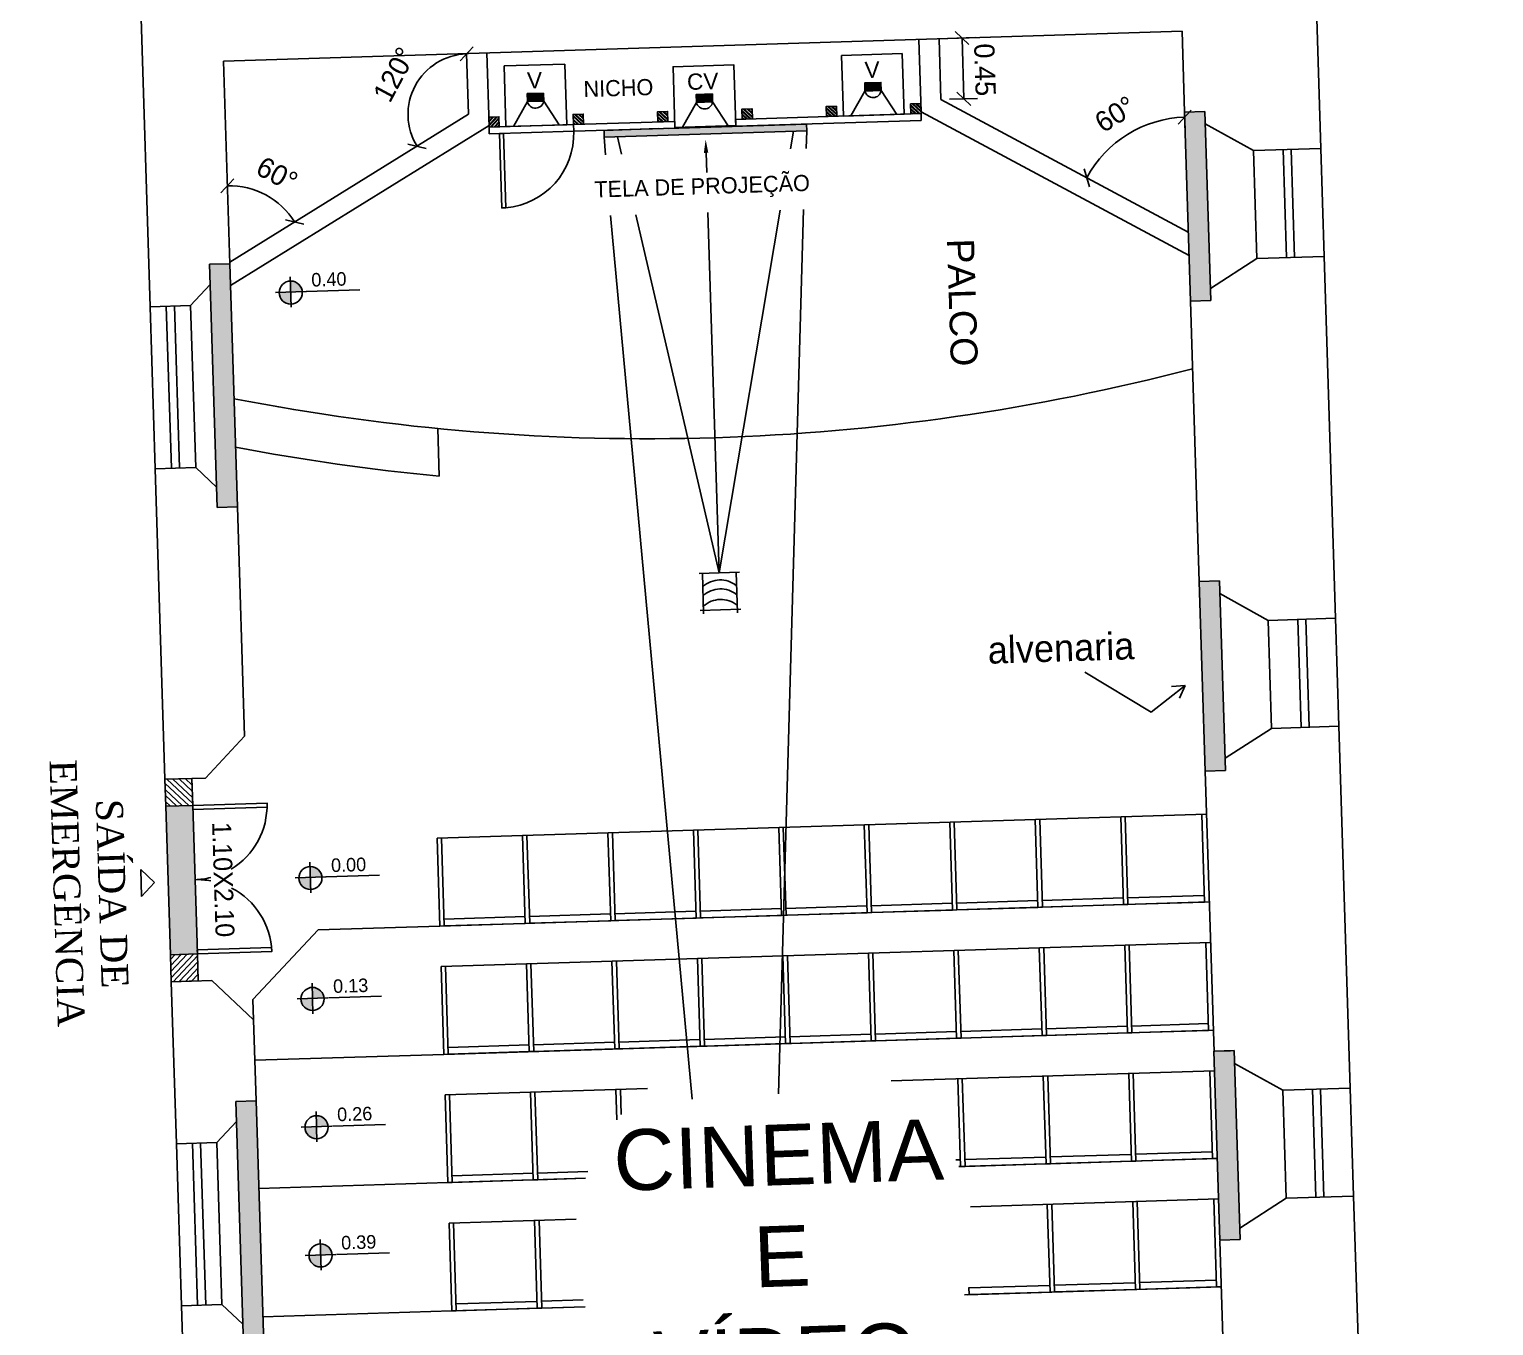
# Model space of a CAD drawing. Extents: x 346 to 515, y 162 to 297.
# Drawn here: x 487.7 to 498.54, y 234.02 to 243.62 of the extents above; entities that cross this region are included whole.
import ezdxf

# ---------------------------------------------------------------- set-up
doc = ezdxf.new("R2010")
doc.units = 0
doc.header["$LTSCALE"] = 35
doc.linetypes.add('ACAD_ISO03W100', pattern=[30, 12, -18])
doc.linetypes.add('ACAD_ISO07W100', pattern=[3.5, 0.5, -3])
doc.layers.get('0').update_dxf_attribs({"linetype": 'CONTINUOUS'})
doc.layers.get('DEFPOINTS').update_dxf_attribs({"color": 2, "linetype": 'CONTINUOUS'})
for name, color, linetype in [('COTAS', 5, 'CONTINUOUS'), ('JANELAS', 5, 'CONTINUOUS'), ('LPISO', 234, 'CONTINUOUS'), ('LUZ', 2, 'CONTINUOUS'), ('MADEIRA', 244, 'CONTINUOUS'), ('PAREDECORTE', 7, 'CONTINUOUS'), ('PAREDEVISTA', 1, 'CONTINUOUS'), ('TEXTO', 2, 'CONTINUOUS')]:
    doc.layers.add(name, color=color, linetype=linetype)
doc.styles.add('ARIAL', font='arial.ttf')
doc.dimstyles.get("Standard").update_dxf_attribs({"dimtxt": 0.18, "dimasz": 0.18, "dimexe": 0.18, "dimexo": 0.0625, "dimgap": 0.09, "dimtad": 0, "dimtih": 1, "dimtoh": 1, "dimdec": 4, "dimzin": 0, "dimdsep": 46, "dimtxsty": 'Standard', "dimcen": 0.09, "dimadec": 0, "dimazin": 0, "dimtfac": 1, "dimtdec": 4, "dimtofl": 0, "dimtmove": 0, "dimatfit": 3, "dimfxl": 1, "dimtolj": 1, "dimtzin": 0, "dimarcsym": 0})

# ---------------------------------------------------------------- blocks, each defined once
blk = doc.blocks.new('_OBLIQUE')
at = {"color": 0, "linetype": 'ByBlock'}
blk.add_line((-0.5, -0.5), (0.5, 0.5), dxfattribs=at)
blk = doc.blocks.new('*D19')
at = {"color": 0, "linetype": 'ByBlock'}
blk.add_line((496.253, 242.905), (496.254, 242.869), dxfattribs=at)
blk.add_arc((496.277, 242.116), 0.853, 91.7939, 151.7939, dxfattribs=at)
at = {"layer": 'DEFPOINTS', "color": 0, "linetype": 'ByBlock'}
for p in [(496.231, 243.605), (494.446, 243.099), (496.25, 243.005), (495.961, 242.908), (496.277, 242.116)]:
    blk.add_point(p, dxfattribs=at)
at = {"color": 0, "linetype": 'ByBlock', "xscale": 0.1, "yscale": 0.1, "zscale": 0.1}
for p, rotation in [((496.251, 242.969), 1.793912269046531), ((495.526, 242.519), 241.7939122690483)]:
    blk.add_blockref('_OBLIQUE', p, dxfattribs=dict(at, rotation=rotation))
at = {"color": 0, "linetype": 'ByBlock', "insert": (495.736, 242.99), "char_height": 0.15, "attachment_point": 5, "rotation": 31.7939}
blk.add_mtext('\\A1;60°', dxfattribs=at)
blk = doc.blocks.new('*D20')
at = {"color": 0, "linetype": 'ByBlock'}
blk.add_arc((489.181, 241.894), 0.565, 31.7939, 91.7939, dxfattribs=at)
at = {"layer": 'DEFPOINTS', "color": 0, "linetype": 'ByBlock'}
for p in [(489.134, 243.383), (490.948, 242.989), (489.53, 242.338), (489.181, 241.894), (489.181, 241.883)]:
    blk.add_point(p, dxfattribs=at)
at = {"color": 0, "linetype": 'ByBlock', "xscale": 0.1, "yscale": 0.1, "zscale": 0.1}
for p, rotation in [((489.163, 242.459), 181.7939122690498), ((489.661, 242.192), 301.7939122690515)]:
    blk.add_blockref('_OBLIQUE', p, dxfattribs=dict(at, rotation=rotation))
at = {"color": 0, "linetype": 'ByBlock', "insert": (489.531, 242.546), "char_height": 0.15, "attachment_point": 5, "rotation": 331.7939}
blk.add_mtext('\\A1;60°', dxfattribs=at)
blk = doc.blocks.new('*D21')
at = {"color": 0, "linetype": 'ByBlock'}
blk.add_arc((490.948, 242.989), 0.448, 91.7939, 211.7939, dxfattribs=at)
at = {"layer": 'DEFPOINTS', "color": 0, "linetype": 'ByBlock'}
for p in [(490.933, 243.439), (490.649, 243.323), (490.948, 242.989), (490.948, 242.989), (489.181, 241.894)]:
    blk.add_point(p, dxfattribs=at)
at = {"color": 0, "linetype": 'ByBlock', "xscale": 0.1, "yscale": 0.1, "zscale": 0.1}
for p, rotation in [((490.934, 243.437), 1.79391226901449), ((490.567, 242.753), 301.793912269052)]:
    blk.add_blockref('_OBLIQUE', p, dxfattribs=dict(at, rotation=rotation))
at = {"color": 0, "linetype": 'ByBlock', "insert": (490.399, 243.284), "char_height": 0.15, "attachment_point": 5, "rotation": 61.7939}
blk.add_mtext('\\A1;120°', dxfattribs=at)
blk = doc.blocks.new('*D22')
at = {"color": 0, "linetype": 'ByBlock'}
for p, q in [((494.495, 243.551), (494.702, 243.557)), ((494.602, 243.554), (494.616, 243.104)), ((494.509, 243.101), (494.716, 243.107))]:
    blk.add_line(p, q, dxfattribs=at)
at = {"layer": 'DEFPOINTS', "color": 0, "linetype": 'ByBlock'}
for p in [(494.395, 243.547), (494.409, 243.098), (494.616, 243.104)]:
    blk.add_point(p, dxfattribs=at)
at = {"color": 0, "linetype": 'ByBlock', "xscale": 0.1, "yscale": 0.1, "zscale": 0.1}
for p, rotation in [((494.602, 243.554), 91.79391226905213), ((494.616, 243.104), 271.7939122690522)]:
    blk.add_blockref('_OBLIQUE', p, dxfattribs=dict(at, rotation=rotation))
at = {"color": 0, "linetype": 'ByBlock', "insert": (494.771, 243.319), "char_height": 0.15, "attachment_point": 5, "rotation": 271.7939}
blk.add_mtext('\\A1;0.45', dxfattribs=at)

msp = doc.modelspace()

# ---------------------------------------------------------------- hatches: boundary and pattern name
at = {"layer": 'JANELAS'}
h = msp.add_hatch(color=256, dxfattribs=at)
h.paths.add_polyline_path([(489.63182, 241.67361), (489.71692, 241.67627, 0.40018457), (489.62928, 241.75471)])
h.paths.add_polyline_path([(489.63461, 241.58431), (489.63182, 241.67361), (489.54672, 241.67094, 0.00420621), (489.5467, 241.66951, 0.42341397)])
h = msp.add_hatch(color=256, dxfattribs=at)
h.paths.add_polyline_path([(489.77769, 237.3395), (489.86279, 237.34217, 0.40018457), (489.77515, 237.4206)])
h.paths.add_polyline_path([(489.78049, 237.2502), (489.77769, 237.3395), (489.69259, 237.33684, 0.00420621), (489.69258, 237.3354, 0.42341397)])
h = msp.add_hatch(color=256, dxfattribs=at)
h.paths.add_polyline_path([(489.79309, 236.44422), (489.87819, 236.44688, 0.40018457), (489.79055, 236.52532)])
h.paths.add_polyline_path([(489.79589, 236.35492), (489.79309, 236.44422), (489.70799, 236.44155, 0.00420621), (489.70798, 236.44012, 0.42341397)])
h = msp.add_hatch(color=256, dxfattribs=at)
h.paths.add_polyline_path([(489.82283, 235.49469), (489.90793, 235.49735, 0.40018457), (489.82029, 235.57578)])
h.paths.add_polyline_path([(489.82563, 235.40539), (489.82283, 235.49469), (489.73773, 235.49202, 0.00420621), (489.73772, 235.49059, 0.42341397)])
h = msp.add_hatch(color=256, dxfattribs=at)
h.paths.add_polyline_path([(489.85257, 234.54515), (489.93767, 234.54782, 0.40018457), (489.85003, 234.62625)])
h.paths.add_polyline_path([(489.85537, 234.45585), (489.85257, 234.54515), (489.76747, 234.54249, 0.00420621), (489.76746, 234.54105, 0.42341397)])
at = {"layer": 'LPISO'}
h = msp.add_hatch(dxfattribs=at)
h.set_pattern_fill('ANSI31', color=256, scale=0.01, angle=-88.206088, style=0)
h.set_pattern_definition([(136.793912, (692.620933, 36.44021), (-0.0217368296, -0.0231424445), [])])
h.paths.add_polyline_path([(488.90043, 238.07267), (488.70063, 238.06641), (488.70054, 238.06631), (488.70679, 237.86651), (488.9067, 237.87277)])
msp.add_hatch(color=256, dxfattribs=at).paths.add_polyline_path([(488.74123, 236.76705), (488.94113, 236.77331), (488.9067, 237.87277), (488.70679, 237.86651)])
h = msp.add_hatch(dxfattribs=at)
h.set_pattern_fill('ANSI31', color=256, scale=0.01, angle=-88.206088, style=0)
h.set_pattern_definition([(226.793912, (679.650764, 450.559188), (-0.0231424445, 0.0217368296), [])])
h.paths.add_polyline_path([(488.94113, 236.77331), (488.74123, 236.76705), (488.74749, 236.56725), (488.74759, 236.56715), (488.94739, 236.57341)])
at = {"layer": 'MADEIRA'}
h = msp.add_hatch(dxfattribs=at)
h.set_pattern_fill('ANSI32', color=256, scale=0.05, angle=-88.206088, style=0)
h.set_pattern_definition([(226.793912, (708.828431, 454.207617), (-0.0136667979, 0.0128367104), []), (226.793912, (708.828708, 454.198783), (-0.0136667979, 0.0128367104), [])])
h.paths.add_polyline_path([(491.17555, 242.89626), (491.1732, 242.97122), (491.09824, 242.96887), (491.10059, 242.89391)])
h = msp.add_hatch(dxfattribs=at)
h.set_pattern_fill('ANSI32', color=256, scale=0.05, angle=-88.206088, style=0)
h.set_pattern_definition([(316.793912, (261.275452, 440.190298), (0.0128367104, 0.0136667979), []), (316.793912, (261.275729, 440.181464), (0.0128367104, 0.0136667979), [])])
h.paths.add_polyline_path([(491.80024, 242.91582), (491.7979, 242.99079), (491.72293, 242.98844), (491.72528, 242.91347)])
h = msp.add_hatch(dxfattribs=at)
h.set_pattern_fill('ANSI32', color=256, scale=0.05, angle=-88.206088, style=0)
h.set_pattern_definition([(316.793912, (261.900146, 440.209863), (0.0128367104, 0.0136667979), []), (316.793912, (261.900423, 440.201029), (0.0128367104, 0.0136667979), [])])
h.paths.add_polyline_path([(492.42494, 242.93539), (492.42259, 243.01035), (492.34763, 243.008), (492.34997, 242.93304)])
h = msp.add_hatch(dxfattribs=at)
h.set_pattern_fill('ANSI32', color=256, scale=0.05, angle=-88.206088, style=0)
h.set_pattern_definition([(316.793912, (262.52484, 440.229429), (0.0128367104, 0.0136667979), []), (316.793912, (262.525116, 440.220594), (0.0128367104, 0.0136667979), [])])
h.paths.add_polyline_path([(493.04963, 242.95495), (493.04728, 243.02992), (492.97232, 243.02757), (492.97467, 242.95261)])
h = msp.add_hatch(dxfattribs=at)
h.set_pattern_fill('ANSI32', color=256, scale=0.05, angle=-88.206088, style=0)
h.set_pattern_definition([(316.793912, (263.149533, 440.248994), (0.0128367104, 0.0136667979), []), (316.793912, (263.14981, 440.24016), (0.0128367104, 0.0136667979), [])])
h.paths.add_polyline_path([(493.67432, 242.97452), (493.67198, 243.04948), (493.59701, 243.04713), (493.59936, 242.97217)])
h = msp.add_hatch(dxfattribs=at)
h.set_pattern_fill('ANSI32', color=256, scale=0.05, angle=-88.206088, style=0)
h.set_pattern_definition([(316.793912, (263.774227, 440.26856), (0.0128367104, 0.0136667979), []), (316.793912, (263.774504, 440.259725), (0.0128367104, 0.0136667979), [])])
h.paths.add_polyline_path([(494.29902, 242.99408), (494.29667, 243.06905), (494.22171, 243.0667), (494.22405, 242.99174)])
at = {"layer": 'PAREDEVISTA'}
h = msp.add_hatch(color=256, dxfattribs=at)
h.paths.add_polyline_path([(489.18128, 241.88333), (489.03135, 241.87863), (489.0877, 240.07952), (489.23763, 240.08421)])
h.paths.add_polyline_path([(489.28179, 233.88256), (489.43172, 233.88725), (489.37537, 235.68637), (489.22544, 235.68167)])
h.paths.add_polyline_path([(492.77739, 230.06403), (493.44729, 230.08501), (493.44251, 230.23764), (492.77261, 230.21666)], flags=9)
h.paths.add_polyline_path([(489.01006, 237.78424), (489.03943, 236.84639), (489.25311, 236.85308), (489.22374, 237.79094)], flags=9)
h.paths.add_polyline_path([(491.79585, 229.64665), (491.82494, 228.71788), (492.03862, 228.72457), (492.00953, 229.65334)], flags=9)
h.paths.add_polyline_path([(494.50934, 230.15058), (494.54634, 228.9694), (493.58015, 228.93914), (493.54315, 230.12032)], flags=9)
h.paths.add_polyline_path([(488.36176, 230.26575), (488.37386, 229.87913), (488.07401, 229.86974), (488.0619, 230.25635)], flags=9)
h.paths.add_polyline_path([(488.04366, 240.42196), (488.05527, 240.05148), (487.75541, 240.04209), (487.74381, 240.41257)], flags=9)
h.paths.add_polyline_path([(493.42873, 228.898), (493.73298, 228.90753), (493.7282, 229.06016), (493.42395, 229.05063)], flags=9)
h.paths.add_polyline_path([(490.1052, 230.79879), (490.40945, 230.80832), (490.40467, 230.96095), (490.10042, 230.95142)], flags=9)
h.paths.add_polyline_path([(490.07671, 231.70839), (490.37203, 231.71764), (490.36725, 231.87027), (490.07193, 231.86102)], flags=9)
h.paths.add_polyline_path([(490.04697, 232.65793), (490.35951, 232.66772), (490.35473, 232.82034), (490.04219, 232.81056)], flags=9)
h.paths.add_polyline_path([(490.62741, 230.06482), (490.63293, 229.87244), (490.78604, 229.87684), (490.78051, 230.06922)], flags=9)
h.paths.add_polyline_path([(490.6461, 229.46513), (490.65168, 229.27087), (490.80489, 229.27527), (490.79931, 229.46953)], flags=9)
h.paths.add_polyline_path([(490.65558, 229.16526), (490.66115, 228.97145), (490.81426, 228.97584), (490.80869, 229.16966)], flags=9)
h.paths.add_polyline_path([(490.6368, 229.76497), (490.64235, 229.57177), (490.79546, 229.57616), (490.78991, 229.76937)], flags=9)
h.paths.add_polyline_path([(488.42745, 238.27641), (488.49232, 236.20525), (487.7612, 236.18235), (487.69633, 238.25351)], flags=9)
h.paths.add_polyline_path([(489.91262, 237.35135), (490.21118, 237.3607), (490.2064, 237.51333), (489.90784, 237.50398)], flags=9)
h.paths.add_polyline_path([(489.9875, 234.557), (490.28497, 234.56631), (490.28019, 234.71894), (489.98271, 234.70962)], flags=9)
h.paths.add_polyline_path([(489.95776, 235.50653), (490.25588, 235.51587), (490.2511, 235.6685), (489.95298, 235.65916)], flags=9)
h.paths.add_polyline_path([(489.92802, 236.45606), (490.23803, 236.46577), (490.23325, 236.6184), (489.92324, 236.60869)], flags=9)
h.paths.add_polyline_path([(490.01723, 233.60746), (490.31493, 233.61678), (490.31015, 233.76941), (490.01245, 233.76009)], flags=9)
h.paths.add_polyline_path([(489.76674, 241.68545), (490.0653, 241.6948), (490.06052, 241.84743), (489.76196, 241.83808)], flags=9)
h.paths.add_polyline_path([(495.33845, 229.63888), (495.35923, 228.97548), (495.51185, 228.98026), (495.49108, 229.64367)], flags=9)
h.paths.add_polyline_path([(496.08218, 230.2566), (496.10648, 229.48085), (496.40633, 229.49025), (496.38203, 230.26599)], flags=9)
h.paths.add_polyline_path([(495.05639, 227.364), (495.35495, 227.37335), (495.35017, 227.52597), (495.05161, 227.51662)], flags=9)
h.paths.add_polyline_path([(495.66338, 228.19719), (495.71258, 226.6264), (496.09323, 226.63832), (496.04403, 228.20911)], flags=9)
h.paths.add_polyline_path([(494.94328, 239.15726), (496.11365, 239.19392), (496.12333, 238.88499), (494.95296, 238.84833)], flags=9)
h.paths.add_polyline_path([(491.84394, 242.29187), (493.59576, 242.34673), (493.58717, 242.62095), (491.83535, 242.56608)], flags=9)
h.paths.add_polyline_path([(489.29809, 227.36536), (489.32746, 226.42751), (489.54114, 226.4342), (489.51177, 227.37205)], flags=9)
h.paths.add_polyline_path([(489.61427, 227.62417), (490.54304, 227.65326), (490.53635, 227.86694), (489.60758, 227.83785)], flags=9)
h.paths.add_polyline_path([(494.60228, 228.47354), (494.62305, 227.81013), (494.77568, 227.81491), (494.7549, 228.47832)], flags=9)
h.paths.add_polyline_path([(498.52909, 230.58419), (498.53839, 230.28736), (498.23854, 230.27797), (498.22924, 230.57479)], flags=9)
h.paths.add_polyline_path([(489.77914, 244.74567), (489.78779, 244.46974), (489.48347, 244.46021), (489.47482, 244.73614)], flags=9)
h.paths.add_polyline_path([(490.2388, 224.99442), (490.25022, 224.62971), (489.9459, 224.62018), (489.93448, 224.98489)], flags=9)
h.paths.add_polyline_path([(498.211, 240.7404), (498.21964, 240.46461), (497.91979, 240.45522), (497.91115, 240.73101)], flags=9)
h.paths.add_polyline_path([(493.0203, 244.84718), (493.02993, 244.53969), (492.73008, 244.5303), (492.72045, 244.83779)], flags=9)
h.paths.add_polyline_path([(493.63875, 225.1009), (493.65095, 224.71155), (493.35109, 224.70216), (493.3389, 225.09151)], flags=9)
h.paths.add_polyline_path([(490.51643, 227.52768), (490.81499, 227.53703), (490.81021, 227.68966), (490.51165, 227.68031)], flags=9)
h.paths.add_polyline_path([(494.43339, 242.12987), (494.46631, 241.07889), (494.77659, 241.0886), (494.74367, 242.13959)], flags=9)
h.paths.add_polyline_path([(488.74649, 227.51105), (488.7935, 226.01034), (488.49047, 226.00085), (488.44347, 227.50156)], flags=9)
h.paths.add_polyline_path([(493.05844, 228.17777), (493.0957, 226.98823), (492.12951, 226.95797), (492.09225, 228.14751)], flags=9)
h = msp.add_hatch(color=256, dxfattribs=at)
h.paths.add_polyline_path([(496.29345, 241.60584), (496.44338, 241.61053), (496.39955, 243.00985), (496.24963, 243.00515)])
h.paths.add_polyline_path([(496.50835, 239.53612), (496.35842, 239.53143), (496.35857, 239.52686), (496.40239, 238.12754), (496.55232, 238.13224)])
for points in [[(493.45256, 242.86752), (493.451, 242.9175), (491.95173, 242.87054), (491.9533, 242.82057)], [(496.51119, 234.65382), (496.66112, 234.65851), (496.61729, 236.05783), (496.46736, 236.05313), (496.46751, 236.04856)]]:
    msp.add_hatch(color=256, dxfattribs=at).paths.add_polyline_path(points)
at = {"layer": 'TEXTO'}
for points in [[(494.00352, 243.16492), (494.00165, 243.22489), (493.88171, 243.22113), (493.88358, 243.16116)], [(492.75555, 243.08081), (492.75367, 243.14078), (492.63373, 243.13702), (492.63561, 243.07705)]]:
    msp.add_hatch(color=256, dxfattribs=at).paths.add_polyline_path(points)
at = {"layer": 'TEXTO', "linetype": 'ACAD_ISO07W100'}
msp.add_hatch(color=256, dxfattribs=at).paths.add_polyline_path([(491.50475, 243.08666), (491.50287, 243.14663), (491.38293, 243.14287), (491.38481, 243.0829)])

# ---------------------------------------------------------------- linework, layer by layer
at = {"layer": 'COTAS'}
msp.add_line((492.70715, 242.70383), (492.71171, 242.55845), dxfattribs=at)
at = {"layer": 'COTAS', "linetype": 'ByBlock'}
msp.add_solid([(492.69049, 242.70331), (492.72381, 242.70435), (492.70402, 242.80378)], dxfattribs=at)
at = {"layer": 'JANELAS'}
for p, q in [((496.78382, 241.92134), (496.75877, 242.72095)), ((497.00371, 241.92823), (496.97867, 242.72784)), ((497.06368, 241.93011), (497.03864, 242.72972)), ((497.25853, 242.7366), (497.28357, 241.937)), ((489.63537, 241.56027), (489.62827, 241.78694)), ((489.51848, 241.67006), (489.74515, 241.67716)), ((489.74943, 241.67729), (490.14306, 241.68962)), ((488.59097, 241.56469), (488.62853, 240.36528)), ((488.74847, 240.36904), (488.71091, 241.56845)), ((488.80844, 240.37092), (488.77088, 241.57033)), ((488.89082, 241.57409), (488.92838, 240.37467)), ((496.89276, 238.44305), (496.86771, 239.24266)), ((497.11265, 238.44994), (497.08761, 239.24954)), ((497.17262, 238.45181), (497.14758, 239.25142)), ((497.36747, 239.25831), (497.39251, 238.4587)), ((495.51032, 238.85998), (496.00115, 238.56431)), ((496.00115, 238.56431), (496.25342, 238.76001)), ((496.25342, 238.76001), (496.15238, 238.75222)), ((496.25342, 238.76001), (496.21214, 238.66619)), ((489.78124, 237.22617), (489.77414, 237.45284)), ((488.52136, 237.3984), (488.52762, 237.1985)), ((488.62444, 237.30158), (488.52136, 237.3984)), ((489.66436, 237.33595), (489.89103, 237.34305)), ((489.89531, 237.34319), (490.28894, 237.35552)), ((488.52762, 237.1985), (488.62444, 237.30158)), ((489.79664, 236.33089), (489.78954, 236.55755)), ((489.67976, 236.44067), (489.90642, 236.44777)), ((489.9107, 236.4479), (490.30433, 236.46023)), ((497.0017, 234.96475), (496.97665, 235.76436)), ((497.22159, 234.97164), (497.19655, 235.77125)), ((497.28156, 234.97352), (497.25652, 235.77313)), ((497.47641, 235.78001), (497.50145, 234.98041)), ((489.82638, 235.38135), (489.81928, 235.60802)), ((489.7095, 235.49114), (489.93616, 235.49823)), ((489.94044, 235.49837), (490.33407, 235.5107)), ((488.78505, 235.36773), (488.82262, 234.16832)), ((488.94256, 234.17208), (488.905, 235.37149)), ((489.00253, 234.17396), (488.96497, 235.37337)), ((489.08491, 235.37713), (489.12247, 234.17771)), ((489.85612, 234.43182), (489.84902, 234.65848)), ((489.73924, 234.5416), (489.9659, 234.5487)), ((489.97018, 234.54883), (490.36381, 234.56116))]:
    msp.add_line(p, q, dxfattribs=at)
for points in [[(488.9067, 237.87277), (489.45643, 237.88999), (489.45736, 237.86), (488.90763, 237.84278)], [(488.94113, 236.77331), (489.49086, 236.79053), (489.48992, 236.82051), (488.94019, 236.80329)]]:
    msp.add_lwpolyline(points, close=True, dxfattribs=at)
for centre in [(489.63195, 241.66951), (489.77782, 237.3354), (489.79322, 236.44012), (489.82296, 235.49059), (489.8527, 234.54105)]:
    msp.add_circle(centre, 0.08524, dxfattribs=at)
for centre, start, end in [((488.9067, 237.87277), 301.034225, 1.793912), ((488.9067, 237.87277), 271.793912, 283.964949), ((488.94113, 236.77331), 79.622876, 91.793912), ((488.94113, 236.77331), 1.793912, 62.553599)]:
    msp.add_arc(centre, 0.55, start, end, dxfattribs=at)
at = {"layer": 'LPISO'}
for p, q in [((488.74123, 236.76705), (488.70679, 237.86651)), ((488.94113, 236.77331), (488.9067, 237.87277))]:
    msp.add_line(p, q, dxfattribs=at)
for points in [[(488.70054, 238.06631), (488.70063, 238.06641), (488.90043, 238.07267), (488.9067, 237.87277), (488.70679, 237.86651), (488.70053, 238.06641)], [(488.74749, 236.56725), (488.74759, 236.56715), (488.94739, 236.57341), (488.94113, 236.77331), (488.74123, 236.76705), (488.74749, 236.56715)]]:
    msp.add_lwpolyline(points, dxfattribs=at)
at = {"layer": 'LUZ', "linetype": 'ACAD_ISO03W100'}
for p, q in [((493.33203, 242.73295), (493.35413, 242.86444)), ((493.45256, 242.86752), (493.44702, 242.73655)), ((491.9533, 242.82057), (491.9635, 242.69009)), ((492.08202, 242.6938), (492.05173, 242.82365)), ((491.99876, 242.23913), (492.60318, 235.69778)), ((492.80467, 239.59564), (492.1867, 242.24501)), ((492.80467, 239.59564), (492.72117, 242.26175)), ((492.80467, 239.59564), (493.25564, 242.27849)), ((493.42787, 242.28389), (493.24323, 235.73782))]:
    msp.add_line(p, q, dxfattribs=at)
at = {"layer": 'LUZ', "color": 6, "linetype": 'ACAD_ISO07W100'}
for p, q in [((492.65475, 239.59094), (492.9546, 239.60033)), ((492.67973, 239.59173), (492.68912, 239.29187)), ((492.92961, 239.59955), (492.939, 239.2997)), ((492.96321, 239.32547), (492.66335, 239.31608))]:
    msp.add_line(p, q, dxfattribs=at)
at = {"layer": 'LUZ', "linetype": 'ACAD_ISO03W100'}
for points in [[(493.7243, 242.97608), (493.71021, 243.42586), (494.15999, 243.43995), (494.17408, 242.99017)], [(491.22552, 242.89782), (491.21144, 243.3476), (491.66122, 243.36169), (491.6753, 242.91191)]]:
    msp.add_lwpolyline(points, close=True, dxfattribs=at)
at = {"layer": 'LUZ', "color": 6, "linetype": 'ACAD_ISO07W100'}
for centre in [(492.81232, 239.35156), (492.81441, 239.2847), (492.81685, 239.2067)]:
    msp.add_arc(centre, 0.19087, 50.883045, 132.704779, dxfattribs=at)
at = {"layer": 'MADEIRA'}
for points in [[(491.17555, 242.89626), (491.1732, 242.97122), (491.09824, 242.96887), (491.10059, 242.89391)], [(491.72528, 242.91347), (491.72293, 242.98844), (491.7979, 242.99079), (491.80024, 242.91582)], [(492.34997, 242.93304), (492.34763, 243.008), (492.42259, 243.01035), (492.42494, 242.93539)], [(492.97467, 242.95261), (492.97232, 243.02757), (493.04728, 243.02992), (493.04963, 242.95495)], [(493.59936, 242.97217), (493.59701, 243.04713), (493.67198, 243.04948), (493.67432, 242.97452)], [(494.22405, 242.99174), (494.22171, 243.0667), (494.29667, 243.06905), (494.29902, 242.99408)]]:
    msp.add_lwpolyline(points, close=True, dxfattribs=at)
at = {"layer": 'PAREDECORTE'}
for p, q in [((497.19435, 244.7856), (497.25853, 242.7366)), ((488.49392, 244.66318), (488.59097, 241.56469)), ((496.23084, 243.60486), (489.13432, 243.3826)), ((494.2986, 243.00747), (494.2818, 243.54381)), ((494.44581, 243.09873), (494.43173, 243.54851)), ((496.23084, 243.60486), (496.24963, 243.00515)), ((490.94753, 242.98916), (490.93344, 243.43894)), ((491.10017, 242.9073), (491.08337, 243.44364)), ((489.13432, 243.3826), (489.18128, 241.88333)), ((494.44581, 243.09873), (496.27746, 242.11636)), ((490.94753, 242.98916), (489.18094, 241.89409)), ((494.2986, 243.00747), (496.28289, 241.94324)), ((491.10017, 242.9073), (489.18637, 241.72097)), ((496.75877, 242.72095), (496.40237, 242.91989)), ((496.75877, 242.72095), (497.25853, 242.7366)), ((496.78382, 241.92134), (496.44056, 241.70049)), ((496.78382, 241.92134), (497.28357, 241.937)), ((497.28357, 241.937), (497.36747, 239.25831)), ((488.89082, 241.57409), (489.03605, 241.72871)), ((488.89082, 241.57409), (488.59097, 241.56469)), ((496.29345, 241.60584), (496.35857, 239.52686)), ((488.92838, 240.37467), (488.62853, 240.36528)), ((489.08301, 240.22944), (488.92838, 240.37467)), ((488.62853, 240.36528), (488.70053, 238.06641)), ((489.23763, 240.08421), (489.29085, 238.38505)), ((496.86771, 239.24266), (496.51131, 239.4416)), ((496.86771, 239.24266), (497.36747, 239.25831)), ((496.89276, 238.44305), (496.5495, 238.2222)), ((496.89276, 238.44305), (497.39251, 238.4587)), ((497.39251, 238.4587), (497.47641, 235.78001)), ((489.00039, 238.0758), (489.29085, 238.38505)), ((496.40239, 238.12754), (496.46751, 236.04856)), ((489.00039, 238.0758), (488.70053, 238.06641)), ((489.35189, 236.436), (489.83599, 236.95141)), ((490.73555, 236.97958), (489.83599, 236.95141)), ((489.04734, 236.57654), (488.74749, 236.56715)), ((489.35659, 236.28608), (489.04734, 236.57654)), ((488.74749, 236.56715), (488.78505, 235.36773)), ((489.35659, 236.28608), (489.35189, 236.436)), ((489.35659, 236.28608), (489.37537, 235.68637)), ((490.76529, 236.03005), (489.36598, 235.98622)), ((496.97665, 235.76436), (496.62025, 235.9633)), ((496.97665, 235.76436), (497.47641, 235.78001)), ((489.08491, 235.37713), (489.23014, 235.53175)), ((489.08491, 235.37713), (488.78505, 235.36773)), ((490.79503, 235.08051), (489.39572, 235.03669)), ((497.0017, 234.96475), (496.65844, 234.7439)), ((497.0017, 234.96475), (497.50145, 234.98041)), ((497.50145, 234.98041), (497.58535, 232.30172)), ((496.51133, 234.64925), (496.57645, 232.57027)), ((489.12247, 234.17771), (488.82262, 234.16832)), ((488.82262, 234.16832), (488.87146, 232.60909)), ((489.2771, 234.03248), (489.12247, 234.17771)), ((490.82477, 234.13098), (489.42546, 234.08715))]:
    msp.add_line(p, q, dxfattribs=at)
at = {"layer": 'PAREDEVISTA'}
for p, q in [((496.24963, 243.00515), (496.39955, 243.00985)), ((496.24963, 243.00515), (496.29345, 241.60584)), ((496.39955, 243.00985), (496.44338, 241.61053)), ((489.18128, 241.88333), (489.03135, 241.87863)), ((489.03135, 241.87863), (489.0877, 240.07952)), ((489.18128, 241.88333), (489.23763, 240.08421)), ((496.29345, 241.60584), (496.44338, 241.61053)), ((489.23763, 240.08421), (489.0877, 240.07952)), ((496.35842, 239.53143), (496.50835, 239.53612)), ((496.35857, 239.52686), (496.40239, 238.12754)), ((496.50835, 239.53612), (496.55232, 238.13224)), ((496.40239, 238.12754), (496.55232, 238.13224)), ((496.46736, 236.05313), (496.61729, 236.05783)), ((496.46736, 236.05313), (496.59026, 236.05698)), ((496.46736, 236.05313), (496.51119, 234.65382)), ((496.61729, 236.05783), (496.66112, 234.65851)), ((489.37537, 235.68637), (489.22544, 235.68167)), ((489.22544, 235.68167), (489.28179, 233.88256)), ((489.37537, 235.68637), (489.43172, 233.88725)), ((496.51119, 234.65382), (496.66112, 234.65851))]:
    msp.add_line(p, q, dxfattribs=at)
msp.add_lwpolyline([(492.35154, 242.88306), (491.95173, 242.87054), (491.9533, 242.82057), (493.45256, 242.86752), (493.451, 242.9175), (492.4265, 242.88541)], dxfattribs=at)
at = {"layer": 'TEXTO'}
for p, q in [((491.28093, 242.89956), (491.38481, 243.0829)), ((491.6199, 242.91017), (491.50475, 243.08666)), ((492.87069, 242.90433), (492.75555, 243.08081)), ((493.77971, 242.97782), (493.88358, 243.16116)), ((494.11867, 242.98844), (494.00352, 243.16492)), ((492.53173, 242.89371), (492.63561, 243.07705)), ((492.92469, 242.95104), (494.29902, 242.99408)), ((494.29902, 242.99408), (494.30058, 242.94411)), ((491.72528, 242.91347), (491.10059, 242.89391)), ((491.10059, 242.89391), (491.10215, 242.84393)), ((491.72684, 242.8635), (491.10215, 242.84393)), ((492.47491, 242.93695), (491.72528, 242.91347)), ((491.72528, 242.91347), (491.72684, 242.8635)), ((492.47648, 242.88701), (491.72685, 242.86332)), ((492.4265, 242.88541), (492.97623, 242.90263)), ((492.47491, 242.93695), (492.47648, 242.88701)), ((492.92469, 242.95104), (492.92626, 242.90106)), ((492.92626, 242.90106), (494.30058, 242.94411)), ((490.72023, 240.66317), (490.73128, 240.31048))]:
    msp.add_line(p, q, dxfattribs=at)
at = {"layer": 'TEXTO', "color": 6}
for p, q in [((496.41241, 237.8077), (490.7152, 237.62926)), ((495.14403, 237.76798), (495.16438, 237.11829)), ((495.17702, 237.76901), (495.19736, 237.11933)), ((495.77672, 237.78779), (495.79707, 237.13811)), ((495.80971, 237.78882), (495.83005, 237.13914)), ((496.37643, 237.80657), (496.39678, 237.15689)), ((491.98058, 237.6689), (492.00093, 237.01921)), ((492.01357, 237.66993), (492.03392, 237.02025)), ((492.61327, 237.68871), (492.63362, 237.03903)), ((492.64626, 237.68974), (492.66661, 237.04006)), ((493.24596, 237.70853), (493.26631, 237.05885)), ((493.27895, 237.70956), (493.2993, 237.05988)), ((493.87865, 237.72834), (493.899, 237.07866)), ((493.91164, 237.72938), (493.93199, 237.0797)), ((494.51134, 237.74816), (494.53169, 237.09848)), ((494.54433, 237.74919), (494.56467, 237.09951)), ((490.7152, 237.62926), (490.73555, 236.97958)), ((490.74819, 237.6303), (490.76854, 236.98062)), ((491.34789, 237.64908), (491.36824, 236.9994)), ((491.38088, 237.65011), (491.40123, 237.00043)), ((496.43276, 237.15802), (490.73555, 236.97958)), ((493.89744, 237.12864), (493.29773, 237.10985)), ((494.53013, 237.14845), (493.93042, 237.12967)), ((495.16282, 237.16827), (494.56311, 237.14949)), ((495.16438, 237.11829), (494.56467, 237.09951)), ((495.16438, 237.11829), (495.19736, 237.11933)), ((495.79551, 237.18808), (495.1958, 237.1693)), ((495.79707, 237.13811), (495.19736, 237.11933)), ((496.39678, 237.15689), (495.79707, 237.13811)), ((495.79707, 237.13811), (495.83005, 237.13914)), ((496.39521, 237.20687), (495.82849, 237.18912)), ((496.39678, 237.15689), (496.42976, 237.15793)), ((491.36668, 237.04937), (490.76697, 237.03059)), ((491.99937, 237.06919), (491.39966, 237.05041)), ((492.00093, 237.01921), (491.40123, 237.00043)), ((492.00093, 237.01921), (492.03392, 237.02025)), ((492.63206, 237.08901), (492.03235, 237.07022)), ((492.63362, 237.03903), (492.03392, 237.02025)), ((492.63362, 237.03903), (492.66661, 237.04006)), ((493.26475, 237.10882), (492.66504, 237.09004)), ((493.26631, 237.05885), (492.66661, 237.04006)), ((493.26631, 237.05885), (493.2993, 237.05988)), ((493.899, 237.07866), (493.2993, 237.05988)), ((493.899, 237.07866), (493.93199, 237.0797)), ((494.53169, 237.09848), (493.93199, 237.0797)), ((494.53169, 237.09848), (494.56467, 237.09951)), ((490.73555, 236.97958), (490.76854, 236.98062)), ((491.36824, 236.9994), (490.76854, 236.98062)), ((491.36824, 236.9994), (491.40123, 237.00043)), ((496.44215, 236.85817), (490.74494, 236.67973)), ((494.54108, 236.79862), (494.56143, 236.14894)), ((494.57407, 236.79966), (494.59441, 236.14998)), ((495.17377, 236.81844), (495.19412, 236.16876)), ((495.20676, 236.81947), (495.2271, 236.16979)), ((495.80646, 236.83826), (495.82681, 236.18857)), ((495.83945, 236.83929), (495.85979, 236.18961)), ((496.40617, 236.85704), (496.42652, 236.20736)), ((491.37763, 236.69955), (491.39798, 236.04986)), ((491.41062, 236.70058), (491.43097, 236.0509)), ((492.01032, 236.71936), (492.03067, 236.06968)), ((492.04331, 236.72039), (492.06366, 236.07071)), ((492.64301, 236.73918), (492.66336, 236.0895)), ((492.676, 236.74021), (492.69634, 236.09053)), ((493.2757, 236.75899), (493.29605, 236.10931)), ((493.30869, 236.76003), (493.32903, 236.11034)), ((493.90839, 236.77881), (493.92874, 236.12913)), ((493.94138, 236.77984), (493.96172, 236.13016)), ((490.74494, 236.67973), (490.76529, 236.03005)), ((490.77793, 236.68076), (490.79828, 236.03108)), ((496.42495, 236.25733), (495.85823, 236.23958)), ((496.4625, 236.20848), (490.76529, 236.03005)), ((493.29449, 236.15929), (492.69478, 236.1405)), ((493.92718, 236.1791), (493.32747, 236.16032)), ((494.55987, 236.19892), (493.96016, 236.18014)), ((494.56143, 236.14894), (493.96172, 236.13016)), ((494.56143, 236.14894), (494.59441, 236.14998)), ((495.19255, 236.21873), (494.59285, 236.19995)), ((495.19412, 236.16876), (494.59441, 236.14998)), ((495.19412, 236.16876), (495.2271, 236.16979)), ((495.82524, 236.23855), (495.22554, 236.21977)), ((495.82681, 236.18857), (495.2271, 236.16979)), ((496.42652, 236.20736), (495.82681, 236.18857)), ((495.82681, 236.18857), (495.85979, 236.18961)), ((496.42652, 236.20736), (496.4595, 236.20839)), ((491.39642, 236.09984), (490.79671, 236.08106)), ((491.39798, 236.04986), (490.79828, 236.03108)), ((491.39798, 236.04986), (491.43097, 236.0509)), ((492.02911, 236.11966), (491.4294, 236.10087)), ((492.03067, 236.06968), (491.43097, 236.0509)), ((492.03067, 236.06968), (492.06366, 236.07071)), ((492.6618, 236.13947), (492.06209, 236.12069)), ((492.66336, 236.0895), (492.06366, 236.07071)), ((492.66336, 236.0895), (492.69634, 236.09053)), ((493.29605, 236.10931), (492.69634, 236.09053)), ((493.29605, 236.10931), (493.32903, 236.11034)), ((493.92874, 236.12913), (493.32903, 236.11034)), ((493.92874, 236.12913), (493.96172, 236.13016)), ((490.76529, 236.03005), (490.79828, 236.03108)), ((496.47189, 235.90863), (494.07653, 235.83361)), ((494.57082, 235.84909), (494.59117, 235.19941)), ((494.60381, 235.85012), (494.62415, 235.20044)), ((495.20351, 235.86891), (495.22386, 235.21922)), ((495.2365, 235.86994), (495.25684, 235.22026)), ((495.8362, 235.88872), (495.85655, 235.23904)), ((495.86919, 235.88976), (495.88953, 235.24007)), ((496.43591, 235.9075), (496.45626, 235.25782)), ((492.27442, 235.77717), (490.77468, 235.7302)), ((490.77468, 235.7302), (490.79503, 235.08051)), ((490.80767, 235.73123), (490.82801, 235.08155)), ((491.40737, 235.75001), (491.42772, 235.10033)), ((491.44036, 235.75104), (491.4607, 235.10136)), ((492.04006, 235.76983), (492.04713, 235.54416)), ((492.07305, 235.77086), (492.07891, 235.58349)), ((495.85498, 235.28902), (495.25528, 235.27023)), ((496.45469, 235.3078), (495.88797, 235.29005)), ((494.5896, 235.24938), (494.55656, 235.24835)), ((496.49224, 235.25895), (494.578, 235.199)), ((494.59117, 235.19941), (494.578, 235.199)), ((494.59117, 235.19941), (494.62415, 235.20044)), ((495.22229, 235.2692), (494.62259, 235.25042)), ((495.22386, 235.21922), (494.62415, 235.20044)), ((495.22386, 235.21922), (495.25684, 235.22026)), ((495.85655, 235.23904), (495.25684, 235.22026)), ((496.45626, 235.25782), (495.85655, 235.23904)), ((495.85655, 235.23904), (495.88953, 235.24007)), ((496.45626, 235.25782), (496.48924, 235.25886)), ((491.81364, 235.11242), (490.79503, 235.08051)), ((490.79503, 235.08051), (490.82801, 235.08155)), ((491.42616, 235.15031), (490.82645, 235.13152)), ((491.42772, 235.10033), (490.82801, 235.08155)), ((491.42772, 235.10033), (491.4607, 235.10136)), ((491.83195, 235.16301), (491.45914, 235.15134)), ((491.81364, 235.11242), (491.4607, 235.10136)), ((496.50163, 234.9591), (494.66559, 234.90159)), ((496.46565, 234.95797), (496.48599, 234.30829)), ((495.23325, 234.91937), (495.2536, 234.26969)), ((495.26623, 234.9204), (495.28658, 234.27072)), ((495.86594, 234.93919), (495.88629, 234.28951)), ((495.89892, 234.94022), (495.91927, 234.29054)), ((491.74484, 234.81012), (490.80442, 234.78066)), ((490.80442, 234.78066), (490.82477, 234.13098)), ((490.83741, 234.78169), (490.85775, 234.13201)), ((491.43711, 234.80048), (491.45746, 234.1508)), ((491.4701, 234.80151), (491.49044, 234.15183)), ((496.52198, 234.30942), (494.63886, 234.25044)), ((494.65223, 234.30398), (494.65389, 234.25091)), ((495.25203, 234.31967), (494.65233, 234.30088)), ((495.88472, 234.33948), (495.28502, 234.3207)), ((496.48599, 234.30829), (495.88629, 234.28951)), ((496.48443, 234.35826), (495.91771, 234.34051)), ((496.48599, 234.30829), (496.51898, 234.30932)), ((491.45589, 234.20077), (490.85619, 234.18199)), ((491.79648, 234.21144), (491.48888, 234.2018)), ((494.62091, 234.24987), (494.65389, 234.25091)), ((495.2536, 234.26969), (494.65389, 234.25091)), ((495.2536, 234.26969), (495.28658, 234.27072)), ((495.88629, 234.28951), (495.28658, 234.27072)), ((495.88629, 234.28951), (495.91927, 234.29054)), ((491.81226, 234.16191), (490.82477, 234.13098)), ((490.82477, 234.13098), (490.85775, 234.13201)), ((491.45746, 234.1508), (490.85775, 234.13201)), ((491.45746, 234.1508), (491.49044, 234.15183)), ((491.81226, 234.16191), (491.49044, 234.15183))]:
    msp.add_line(p, q, dxfattribs=at)
at = {"layer": 'TEXTO'}
for points in [[(492.47632, 242.89197), (492.46223, 243.34175), (492.91201, 243.35584), (492.9261, 242.90606)], [(494.00352, 243.16492), (494.00165, 243.22489), (493.88171, 243.22113), (493.88358, 243.16116)], [(492.75555, 243.08081), (492.75367, 243.14078), (492.63373, 243.13702), (492.63561, 243.07705)], [(491.17711, 242.84628), (491.19433, 242.29655), (491.22432, 242.29749), (491.2071, 242.84722)]]:
    msp.add_lwpolyline(points, close=True, dxfattribs=at)
at = {"layer": 'TEXTO', "linetype": 'ACAD_ISO07W100'}
msp.add_lwpolyline([(491.50475, 243.08666), (491.50287, 243.14663), (491.38293, 243.14287), (491.38481, 243.0829)], close=True, dxfattribs=at)
at = {"layer": 'TEXTO'}
for centre, radius, start, end in [((491.44444, 243.09577), 0.061, 192.18277, 351.405054), ((492.69523, 243.08992), 0.061, 192.18277, 351.405054), ((493.94321, 243.17403), 0.061, 192.18277, 351.405054), ((491.17783, 242.84485), 0.54933, 274.854154, 1.945676), ((492.27396, 256.54045), 15.95312, 258.936417, 284.651408), ((492.27396, 256.54045), 16.30312, 259.217018, 264.570261)]:
    msp.add_arc(centre, radius, start, end, dxfattribs=at)

# ---------------------------------------------------------------- texts
at = {"layer": 'JANELAS'}
for s, height, rotation, p in [('0.40', 0.1, 1.793912, (489.78599, 241.71354)), ('1.10X2.10', 0.14, 271.793912, (489.04966, 237.74822)), ('0.00', 0.1, 1.793912, (489.93187, 237.37943)), ('0.13', 0.1, 1.793912, (489.94726, 236.48415)), ('0.26', 0.1, 1.793912, (489.977, 235.53462)), ('0.39', 0.1, 1.793912, (490.00674, 234.58508))]:
    msp.add_text(s, height=height, rotation=rotation, dxfattribs=at).set_placement(p)
at = {"layer": 'JANELAS', "insert": (488.37904, 238.22487), "char_height": 0.2, "width": 1.9224, "attachment_point": 1, "rotation": 271.793912, "style": 'ARIAL'}
msp.add_mtext('\\fTimes New Roman|b0|i0|c0|p18;    SAÍDA DE EMERGÊNCIA', dxfattribs=at)
at = {"layer": 'TEXTO', "style": 'ARIAL'}
for s, height, rotation, p in [('V', 0.12, 1.793912, (491.38346, 243.1792)), ('CV', 0.12, 1.793912, (492.5676, 243.1695)), ('V', 0.12, 1.793912, (493.88224, 243.25746)), ('PALCO', 0.2, 271.793912, (494.49055, 242.06652))]:
    msp.add_text(s, height=height, rotation=rotation, dxfattribs=at).set_placement(p)
at = {"layer": 'TEXTO'}
for s, p in [('NICHO', (491.80125, 243.11608)), ('TELA DE PROJEÇÃO', (491.8818, 242.37256))]:
    msp.add_text(s, height=0.12, rotation=1.793912, dxfattribs=at).set_placement(p)
at = {"layer": 'TEXTO', "insert": (494.78903, 239.12171), "char_height": 0.2, "width": 1.3128, "attachment_point": 1, "rotation": 1.793912}
msp.add_mtext('alvenaria', dxfattribs=at)
at = {"layer": 'TEXTO', "insert": (493.30353, 233.55521), "char_height": 0.45, "width": 0.9503, "attachment_point": 8, "rotation": 2, "style": 'ARIAL'}
msp.add_mtext('CINEMA E VÍDEO', dxfattribs=at)

# ---------------------------------------------------------------- dimensions: what is measured, and where the dimension line sits
at = {"layer": 'COTAS'}
for base, line1, line2, picture, middle in [((490.649044, 243.323073), ((490.947529, 242.989164), (489.180944, 241.894095)), ((490.947529, 242.989164), (490.933442, 243.438944)), '*D21', (490.398622, 243.283561)), ((495.960924, 242.908008), ((496.230844, 243.604858), (496.249627, 243.005152)), ((494.445814, 243.09873), (496.277464, 242.116357)), '*D19', (495.736063, 242.989756)), ((489.530318, 242.337973), ((489.134324, 243.382596), (489.181281, 241.883331)), ((490.947529, 242.989164), (489.180944, 241.894095)), '*D20', (489.530645, 242.546117))]:
    dim = msp.add_angular_dim_2l(base=base, line1=line1, line2=line2, dimstyle='Standard', override={"dimtxt": 0.15, "dimasz": 0.1, "dimexe": 0.1, "dimexo": 0.1, "dimgap": 0.1, "dimtad": 1, "dimtih": 0, "dimtoh": 0, "dimzin": 8, "dimblk1": 'OBLIQUE', "dimblk2": 'OBLIQUE', "dimsah": 1, "dimcen": 0.3, "dimadec": 4, "dimtofl": 1, "dimtmove": 1}, dxfattribs=at)
    dim.commit()
    dim.dimension.update_dxf_attribs({"geometry": picture, "text_midpoint": middle})
dim = msp.add_linear_dim(base=(494.61569, 243.10405), p1=(494.39536, 243.54737), p2=(494.40944, 243.09759), angle=271.793912, dimstyle='Standard', override={"dimtxt": 0.15, "dimasz": 0.1, "dimexe": 0.1, "dimexo": 0.1, "dimgap": 0.1, "dimtad": 1, "dimtih": 0, "dimtoh": 0, "dimzin": 8, "dimlunit": 6, "dimblk1": 'OBLIQUE', "dimblk2": 'OBLIQUE', "dimsah": 1, "dimcen": 0.3, "dimtofl": 1, "dimtmove": 1}, dxfattribs=at)
dim.commit()
dim.dimension.update_dxf_attribs({"geometry": '*D22', "text_midpoint": (494.77051, 243.3192), "dimtype": 160})

doc.saveas('drawing.dxf')
